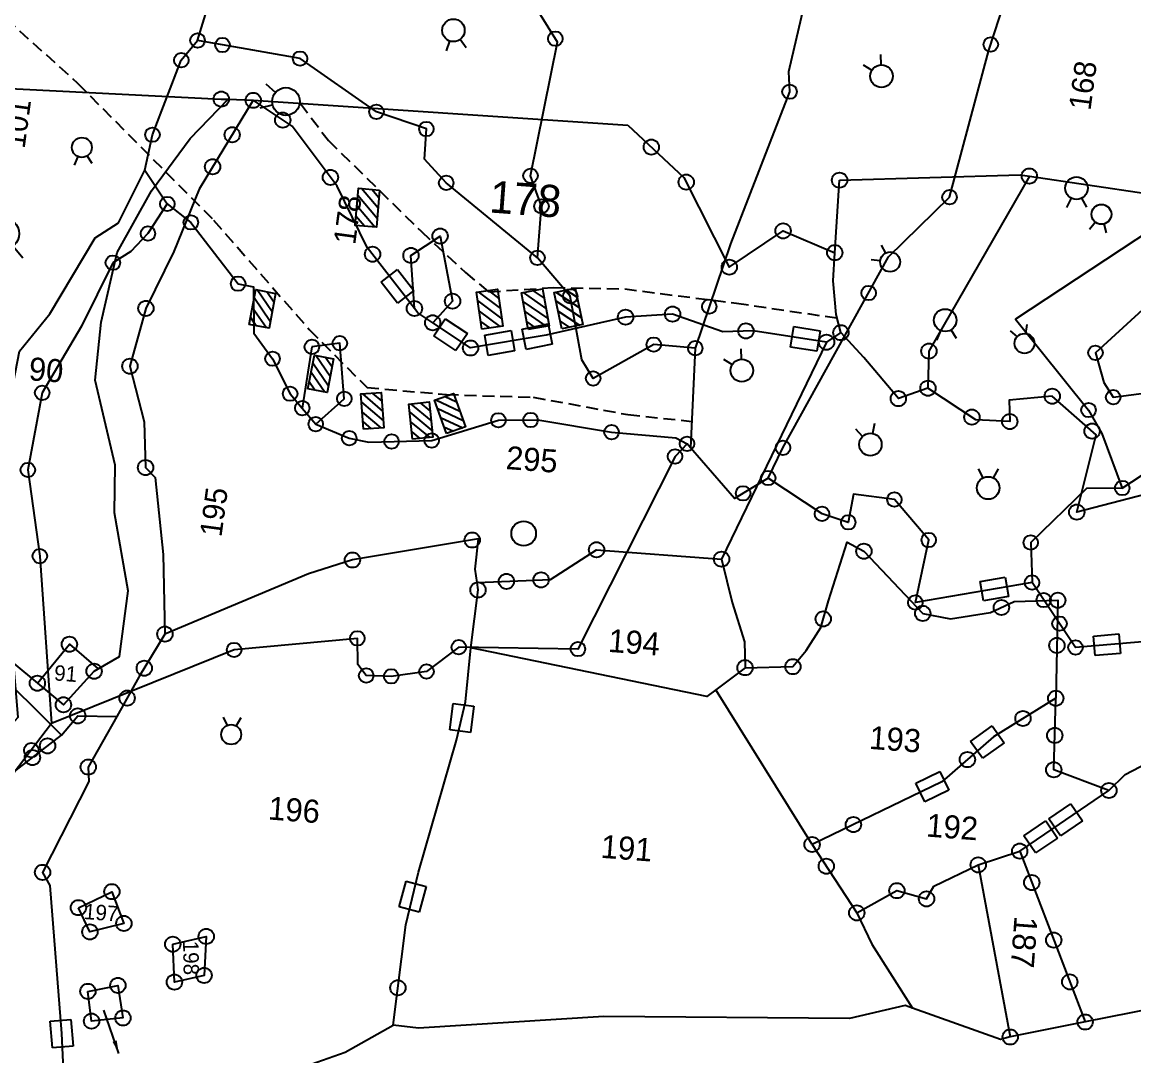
# Model space of a CAD drawing. Header units: metres. Extents: x 316291 to 322492, y 1878982 to 1885522.
# Drawn here: x 318691.2 to 319157.2, y 1882691.1 to 1883124.5 of the extents above; entities that cross this region are included whole.
import ezdxf

# ---------------------------------------------------------------- set-up
doc = ezdxf.new("R2010")
doc.units = ezdxf.units.M
doc.linetypes.add('DASHED', pattern=[0.75, 0.5, -0.25])
for name, color, linetype in [('LINE_FOOTPATH', 1, 'DASHED'), ('OFF', 1, 'Continuous'), ('OTHERS', 1, 'Continuous'), ('POLY_PARCEL', 6, 'Continuous'), ('POLY_ROAD', 30, 'Continuous'), ('POLY_WATER', 4, 'Continuous'), ('SYM_ARROW', 1, 'Continuous'), ('SYM_STONE', 1, 'Continuous'), ('SYM_WELL', 1, 'Continuous'), ('TEXT_MAPOUT', 7, 'Continuous'), ('TEXT_PARCEL', 7, 'Continuous')]:
    doc.layers.add(name, color=color, linetype=linetype)
doc.styles.add('TEXT_MAP', font='')
doc.styles.get('TEXT_MAP').set_extended_font_data('Kruti Dev 050')
doc.dimstyles.get("Standard").update_dxf_attribs({"dimtxt": 0.18, "dimasz": 0.18, "dimexe": 0.18, "dimexo": 0.0625, "dimgap": 0.09, "dimtad": 0, "dimtih": 1, "dimtoh": 1, "dimdec": 4, "dimzin": 0, "dimdsep": 46, "dimtxsty": 'Standard', "dimcen": 0.09, "dimadec": 0, "dimazin": 0, "dimtfac": 1, "dimtdec": 4, "dimtofl": 0, "dimtmove": 0, "dimatfit": 3, "dimfxl": 1, "dimtolj": 1, "dimtzin": 0, "dimarcsym": 0})

# ---------------------------------------------------------------- blocks, each defined once
blk = doc.blocks.new('MOTWELL')
for points in [[(-1.54, 2.96), (-0.8, 1.55)], [(1.54, 2.96), (0.8, 1.55)]]:
    blk.add_lwpolyline(points)
blk.add_circle((0, 0), 1.74)
blk = doc.blocks.new('PAKKAWELL')
blk.add_circle((0, 0), 1.81)
blk = doc.blocks.new('STONESQUARE')
at = {"layer": 'SYM_STONE'}
for p, q in [((-1.036, 0.805), (1.036, 0.805)), ((-1.036, -0.805), (-1.036, 0.805)), ((1.036, 0.805), (1.036, -0.805)), ((1.036, -0.805), (-1.036, -0.805))]:
    blk.add_line(p, q, dxfattribs=at)
blk = doc.blocks.new('STONE')
blk.add_circle((0, 0), 0.851)
blk = doc.blocks.new('TEXTARROW')
blk.add_leader([(0.04, -0.01), (8.68, -0.01)], dimstyle='Standard', override={"dimtxt": 2.5, "dimasz": 2.5, "dimexe": 1.25, "dimexo": 0.625, "dimgap": 0.625, "dimtad": 1, "dimtih": 0, "dimtoh": 0, "dimzin": 8, "dimcen": 2.5, "dimtofl": 1})

msp = doc.modelspace()

# ---------------------------------------------------------------- hatches: boundary and pattern name
at = {"layer": 'OTHERS'}
h = msp.add_hatch(dxfattribs=at)
h.set_pattern_fill('ANSI31', color=256, scale=24.633142, angle=-94.9338, style=0)
h.set_pattern_definition([(310.06622, (321228.225, 1887033.7568), (2.3564712, 1.9819596), [])])
h.paths.add_polyline_path([(318830.72, 1883039.28), (318839.65, 1883038.51), (318840.99, 1883054.09), (318832.07, 1883054.86)])
h = msp.add_hatch(dxfattribs=at)
h.set_pattern_fill('ANSI31', color=256, scale=23.413525, angle=79.2068, style=0)
h.set_pattern_definition([(124.20684, (316142.906, 1879466.5447), (-2.4204124, -1.6453332), [])])
h.paths.add_polyline_path([(318797.39, 1883010.78), (318789.03, 1883012.37), (318786.25, 1882997.77), (318794.61, 1882996.18)])
h = msp.add_hatch(dxfattribs=at)
h.set_pattern_fill('ANSI31', color=256, scale=24.633142, angle=98.1512, style=0)
h.set_pattern_definition([(143.15121, (317459.5283, 1878579.0078), (-1.8465781, -2.4639946), [])])
h.paths.add_polyline_path([(318890.44, 1883012.56), (318881.58, 1883011.29), (318883.79, 1882995.81), (318892.66, 1882997.08)])
h = msp.add_hatch(dxfattribs=at)
h.set_pattern_fill('ANSI31', color=256, scale=24.633142, angle=100.3709, style=0)
h.set_pattern_definition([(145.37093, (317651.1173, 1878526.958), (-1.7497578, -2.5336669), [])])
h.paths.add_polyline_path([(318909.24, 1883012.6), (318900.43, 1883010.99), (318903.24, 1882995.61), (318912.06, 1882997.22)])
h = msp.add_hatch(dxfattribs=at)
h.set_pattern_fill('ANSI31', color=256, scale=24.633142, angle=101.6744, style=0)
h.set_pattern_definition([(146.674416, (317767.1948, 1878499.8772), (-1.6916687, -2.572815), [])])
h.paths.add_polyline_path([(318922.95, 1883012.98), (318914.18, 1883011.17), (318917.34, 1882995.85), (318926.12, 1882997.66)])
h = msp.add_hatch(dxfattribs=at)
h.set_pattern_fill('ANSI31', color=256, scale=22.654644, angle=79.2068, style=0)
h.set_pattern_definition([(124.20684, (316253.258, 1879553.9633), (-2.341962, -1.5920046), [])])
h.paths.add_polyline_path([(318821.71, 1882983.32), (318813.62, 1882984.87), (318810.92, 1882970.74), (318819.01, 1882969.19)])
h = msp.add_hatch(dxfattribs=at)
h.set_pattern_fill('ANSI31', color=256, scale=23.413525, angle=94.4909, style=0)
h.set_pattern_definition([(139.49093, (317215.2933, 1878850.6355), (-1.9010858, -2.225172), [])])
h.paths.add_polyline_path([(318841.61, 1882969.25), (318833.13, 1882968.58), (318834.29, 1882953.76), (318842.78, 1882954.43)])
h = msp.add_hatch(dxfattribs=at)
h.set_pattern_fill('ANSI31', color=256, scale=23.413525, angle=109.7567, style=0)
h.set_pattern_definition([(154.756736, (318387.4708, 1878567.316), (-1.2481235, -2.647207), [])])
h.paths.add_polyline_path([(318871.99, 1882968.81), (318863.97, 1882965.93), (318869, 1882951.94), (318877.01, 1882954.82)])
h = msp.add_hatch(dxfattribs=at)
h.set_pattern_fill('ANSI31', color=256, scale=23.413525, angle=95.9965, style=0)
h.set_pattern_definition([(140.99647, (317344.1427, 1878805.327), (-1.8419661, -2.2743523), [])])
h.paths.add_polyline_path([(318861.69, 1882965.25), (318853.22, 1882964.36), (318854.78, 1882949.58), (318863.24, 1882950.47)])

# ---------------------------------------------------------------- linework, layer by layer
at = {"layer": 'LINE_FOOTPATH', "ltscale": 10}
for points in [[(318558.03, 1883226.99), (318579.74, 1883216.79), (318616.52, 1883188.14), (318662.17, 1883146.05), (318714.39, 1883098.88), (318771.34, 1883041.51), (318811.51, 1882995.59), (318835.71, 1882971.3), (318869.09, 1882968.32), (318905.4, 1882967.23), (318945.07, 1882959.95), (318971.82, 1882957.09)], [(318807.8, 1883090.4), (318819.53, 1883074.81), (318858.37, 1883036.82), (318876.95, 1883019.53), (318886.63, 1883011.41), (318913.78, 1883013.21), (318943.77, 1883012.6), (318990.63, 1883006.62), (319032.81, 1883000.44)]]:
    msp.add_lwpolyline(points, dxfattribs=at)
at = {"layer": 'OFF'}
for points in [[(318661.97, 1883098.05), (318663.79, 1883097.73), (318774.62, 1883092.24), (318777.46, 1883092.13)], [(318777.46, 1883092.13), (318787.99, 1883091.71)], [(318787.99, 1883091.71), (318945.02, 1883081.34)], [(319033.84, 1883058.23), (319109.51, 1883060.54), (319113.37, 1883059.97)], [(319113.37, 1883059.97), (319186.74, 1883048.97)]]:
    msp.add_lwpolyline(points, dxfattribs=at)
at = {"layer": 'OTHERS'}
for points in [[(318840.99, 1883054.09), (318839.65, 1883038.51), (318830.72, 1883039.28), (318832.07, 1883054.86)], [(318786.25, 1882997.77), (318789.03, 1883012.37), (318797.39, 1883010.78), (318794.61, 1882996.18)], [(318883.79, 1882995.81), (318881.58, 1883011.29), (318890.44, 1883012.56), (318892.66, 1882997.08)], [(318903.24, 1882995.61), (318900.43, 1883010.99), (318909.24, 1883012.6), (318912.06, 1882997.22)], [(318917.34, 1882995.85), (318914.18, 1883011.17), (318922.95, 1883012.98), (318926.12, 1882997.66)], [(318810.92, 1882970.74), (318813.62, 1882984.87), (318821.71, 1882983.32), (318819.01, 1882969.19)], [(318834.29, 1882953.76), (318833.13, 1882968.58), (318841.61, 1882969.25), (318842.78, 1882954.43)], [(318869, 1882951.94), (318863.97, 1882965.93), (318871.99, 1882968.81), (318877.01, 1882954.82)], [(318854.78, 1882949.58), (318853.22, 1882964.36), (318861.69, 1882965.25), (318863.24, 1882950.47)]]:
    msp.add_lwpolyline(points, close=True, dxfattribs=at)
at = {"layer": 'POLY_PARCEL'}
for points in [[(319156.51, 1883562.97), (319180.84, 1883506.71), (319148.75, 1883458.58), (319096.3, 1883356.11), (319057.52, 1883272.09), (319025.95, 1883161.97), (319012.47, 1883103.61), (319012.85, 1883095.33), (318988.06, 1883031.53), (318973.33, 1882987.77)], [(319003.88, 1882933.34), (319010.09, 1882946.02), (319054.38, 1883026.04), (319079.93, 1883051.1), (319096.4, 1883112.7), (319111.9, 1883160.4), (319128.09, 1883216.6), (319151.81, 1883267.54), (319152.95, 1883269.13)], [(318764.67, 1883116.83), (318768.57, 1883129.45), (318769.28, 1883141.19), (318778.75, 1883146.48), (318775.81, 1883179.76), (318768.46, 1883193.46), (318780.8, 1883210.21), (318774.62, 1883216.3), (318767.14, 1883206.36), (318758.94, 1883236.4)], [(318907.15, 1883025.68), (318908.82, 1883047.28), (318904.25, 1883060.07), (318915.6, 1883116.05), (318895.97, 1883147.67), (318902.11, 1883183.78)], [(318742.62, 1883062.44), (318745.75, 1883077.3), (318757.85, 1883108.54), (318764.67, 1883116.83)], [(318907.15, 1883025.68), (318868.91, 1883057.08), (318859.75, 1883067.09), (318860.58, 1883079.69), (318839.65, 1883086.9), (318807.63, 1883109.21), (318775.11, 1883114.92), (318764.67, 1883116.83)], [(318855.58, 1883004.42), (318835.81, 1883030.05), (318823.12, 1883055.75), (318804.27, 1883080.81), (318787.99, 1883091.71)], [(318945.02, 1883081.34), (318968.54, 1883059.37), (318987.59, 1883021.75), (319010.14, 1883036.98), (319031.79, 1883027.83)], [(319031.79, 1883027.83), (319033.84, 1883058.23)], [(319113.37, 1883059.97), (319071.26, 1882986.55), (319070.88, 1882970.98)], [(318751.98, 1883048.27), (318761.87, 1883040.54), (318781.65, 1883014.83), (318788.17, 1883013.47), (318788.18, 1882994.03), (318796.09, 1882983.37), (318803.46, 1882968.69), (318808.56, 1882962.65)], [(319170.69, 1883041.65), (319107.61, 1882999.93), (319138.19, 1882961.85), (319143.78, 1882952.04), (319152.32, 1882929.15)], [(318855.58, 1883004.42), (318854.13, 1883026.66), (318866.36, 1883034.8), (318871.55, 1883007.5), (318863.23, 1882998.44)], [(318973.33, 1882987.77), (318955.92, 1882989.28), (318930.51, 1882975.09), (318925.69, 1882982.88), (318920.91, 1883009.55), (318907.15, 1883025.68)], [(319034.36, 1882994.3), (319032.43, 1883001.95), (319031.11, 1883015.96), (319031.79, 1883027.83)], [(319173.94, 1883011.3), (319167.42, 1883009.92), (319141.1, 1882985.86), (319144.64, 1882973.4), (319148.52, 1882967.21), (319177.53, 1882970.98), (319180.08, 1882986.48)], [(318863.23, 1882998.44), (318856.99, 1883002.6), (318855.58, 1883004.42)], [(319028.35, 1882990.3), (318997.54, 1882995.11), (318984.84, 1882994.68), (318963.83, 1883002.09), (318944.11, 1883000.79), (318910.84, 1882993.27), (318879.12, 1882987.87), (318863.23, 1882998.44)], [(319034.36, 1882994.3), (319028.35, 1882990.3)], [(319070.88, 1882970.98), (319058.45, 1882966.63), (319044.01, 1882983.84), (319034.36, 1882994.3)], [(319152.32, 1882929.15), (319164.85, 1882937.39), (319209.51, 1882949.9), (319263.67, 1882955.71), (319277.23, 1882965.64), (319306.87, 1882977.48), (319314.55, 1882994.1)], [(318812.59, 1882988.33), (318808.56, 1882962.65)], [(318814.2, 1882955.96), (318826.19, 1882966.58), (318824.3, 1882989.87), (318812.59, 1882988.33)], [(318973.33, 1882987.77), (318971.28, 1882946.05)], [(319028.35, 1882990.3), (318984.37, 1882899.32)], [(319183.9, 1882932.19), (319133.23, 1882919.03), (319141.37, 1882951.51), (319122.96, 1882967.63), (319104.88, 1882965.93), (319105.18, 1882957.01), (319090.91, 1882957.8), (319070.88, 1882970.98)], [(318808.56, 1882962.65), (318814.2, 1882955.96)], [(318814.2, 1882955.96), (318828.24, 1882950.03), (318836.44, 1882948.4), (318862.81, 1882949.1), (318890.8, 1882957.55), (318907.36, 1882957.71), (318938.23, 1882952.58), (318965.23, 1882950.13), (318969.85, 1882947.69)], [(318969.85, 1882947.69), (318964.82, 1882942.37), (318924.11, 1882861.63), (318874.19, 1882862.38), (318860.64, 1882852.21), (318845.83, 1882850.18), (318835.36, 1882850.5), (318831.87, 1882855.13), (318831.65, 1882866.12), (318779.99, 1882861.24), (318703.49, 1882830.34)], [(318971.28, 1882946.05), (318969.85, 1882947.69)], [(319003.88, 1882933.34), (318989.79, 1882924.74), (318971.28, 1882946.05)], [(319114.49, 1882889.51), (319065.58, 1882881.12), (319071.19, 1882907.36), (319056.8, 1882924.31), (319039.69, 1882926.62), (319037.47, 1882914.76), (319026.45, 1882918.31), (319003.88, 1882933.34)], [(319152.32, 1882929.15), (319137.36, 1882928.91), (319113.94, 1882906.28), (319114.49, 1882889.51)], [(318881.82, 1882889.47), (318881.07, 1882895.11), (318882.44, 1882907.8), (318829.59, 1882898.97), (318811.2, 1882893.12), (318750.99, 1882867.89)], [(318881.82, 1882889.47), (318912.62, 1882890.8), (318931.92, 1882903.25), (318984.37, 1882899.32)], [(318994.18, 1882853.81), (319014.25, 1882854.25), (319019.77, 1882861.07), (319025.92, 1882870.62), (319029.12, 1882881.78), (319036.96, 1882906.5), (319044.04, 1882902.63), (319068.67, 1882876.59), (319080.33, 1882874.32), (319097.09, 1882876.96), (319107.03, 1882881.5), (319125.31, 1882882.08), (319124.45, 1882840.98)], [(318984.37, 1882899.32), (318988.72, 1882881.2), (318994.02, 1882864.67), (318994.18, 1882853.81)], [(318879.16, 1882862.16), (318882.23, 1882886.4), (318881.82, 1882889.47)], [(319550.05, 1882850.48), (319532.39, 1882848.74), (319495.66, 1882847.01), (319489.51, 1882844.33), (319432.47, 1882846.88), (319367.3, 1882861.64), (319362.51, 1882865.72), (319306.59, 1882875.35), (319300.34, 1882871.61), (319283.83, 1882842.23), (319258.32, 1882847.56), (319237.01, 1882857.56), (319209.41, 1882857.17), (319183.9, 1882866.62), (319132.73, 1882862.29), (319114.49, 1882889.51)], [(319146.74, 1882802.32), (319153.51, 1882809.04), (319178.13, 1882821.94), (319214.42, 1882828.95), (319215.31, 1882850.02), (319289.45, 1882856.97), (319365.6, 1882846.25), (319373.18, 1882871.27), (319419.34, 1882861.41), (319428.79, 1882870.44), (319532.84, 1882853.18), (319577.55, 1882846.21), (319622.57, 1882850.9), (319671.39, 1882857.03)], [(318697.49, 1882847.31), (318710.92, 1882863.63), (318722.99, 1882853.29)], [(318846.69, 1882703.85), (318851.94, 1882746), (318857.35, 1882768.12), (318873.19, 1882823.39), (318877.04, 1882839.51), (318879.16, 1882862.16)], [(318981.91, 1882844.54), (318978.1, 1882841.67), (318879.16, 1882862.16)], [(318994.18, 1882853.81), (318981.91, 1882844.54)], [(319022.3, 1882779.67), (318981.91, 1882844.54)], [(319124.45, 1882840.98), (319098.33, 1882824.86), (319076.73, 1882805.9), (319022.3, 1882779.67)], [(319146.74, 1882802.32), (319123.59, 1882811.01), (319124.45, 1882840.98)], [(319109.32, 1882776.89), (319119.9, 1882784.03), (319146.74, 1882802.32)], [(319022.3, 1882779.67), (319041.02, 1882751.01)], [(319091.93, 1882771.11), (319109.32, 1882776.89)], [(319109.32, 1882776.89), (319136.74, 1882705.25)], [(319041.02, 1882751.01), (319057.86, 1882760.32), (319070.27, 1882756.88), (319073.31, 1882762.22), (319091.93, 1882771.11)], [(319091.93, 1882771.11), (319105.36, 1882698.96)], [(319041.02, 1882751.01), (319047.31, 1882737.89), (319064.4, 1882711.01)]]:
    msp.add_lwpolyline(points, dxfattribs=at)
for points in [[(318714.7, 1882753.18), (318728.73, 1882759.89), (318733.77, 1882746.57), (318719.55, 1882743.04)], [(318754.26, 1882737.85), (318768.32, 1882741.11), (318767.38, 1882724.79), (318754.94, 1882721.99)], [(318718.69, 1882718.09), (318731.25, 1882720.6), (318733.39, 1882706.93), (318720.2, 1882705.62)]]:
    msp.add_lwpolyline(points, close=True, dxfattribs=at)
at = {"layer": 'POLY_ROAD'}
for points in [[(318722.99, 1882853.29), (318731.92, 1882858.46), (318735.52, 1882886), (318729.9, 1882918.68), (318730.15, 1882938.69), (318721.69, 1882974.37), (318724.21, 1882998.65), (318730.99, 1883027.9), (318745.32, 1883053.8), (318761.57, 1883075.66), (318777.46, 1883092.13)], [(318787.99, 1883091.71), (318765.28, 1883054.53), (318754.68, 1883028.35), (318743.01, 1883004.47), (318736.32, 1882980.22), (318742.23, 1882956.97), (318742.88, 1882937.73), (318746.88, 1882933.54), (318750.17, 1882901.31), (318750.99, 1882867.89)], [(318658.55, 1882873.93), (318666.75, 1882872.8), (318697.49, 1882847.31)], [(318750.99, 1882867.89), (318740.2, 1882850.05), (318730.81, 1882833.4)], [(318707.6, 1882825.52), (318676.99, 1882855.88)], [(318697.49, 1882847.31), (318708.42, 1882838.25), (318721.3, 1882852.31), (318722.99, 1882853.29)], [(318730.81, 1882833.4), (318718.85, 1882812.16), (318719.08, 1882806.03), (318699.67, 1882767.99), (318702.74, 1882762.48), (318707.68, 1882700.37), (318708.8, 1882676.37), (318716.93, 1882664.08), (318727.15, 1882664.98), (318764.82, 1882675.5), (318805.19, 1882684.99), (318826.5, 1882692.57), (318846.69, 1882703.85)], [(318707.6, 1882825.52), (318714.43, 1882833.61), (318730.81, 1882833.4)], [(318685, 1882808.03), (318707.6, 1882825.52)], [(319214.79, 1882720.62), (319136.74, 1882705.25)], [(319064.4, 1882711.01), (319061.35, 1882712.1), (319038.02, 1882706.71), (318934.98, 1882707.58), (318857.32, 1882702.71), (318846.69, 1882703.85)], [(319105.36, 1882698.96), (319101.33, 1882697.85), (319064.4, 1882711.01)], [(319136.74, 1882705.25), (319106.8, 1882699.36), (319105.36, 1882698.96)]]:
    msp.add_lwpolyline(points, dxfattribs=at)
at = {"layer": 'POLY_WATER'}
for points in [[(318625.75, 1882835.98), (318635.46, 1882834.79), (318660.67, 1882813.31), (318671.64, 1882813.56), (318689.38, 1882833.05), (318680.5, 1882938.13), (318690, 1882986.53), (318702.7, 1883002.18), (318721.76, 1883034), (318731.47, 1883040.33), (318742.62, 1883062.44)], [(318742.62, 1883062.44), (318751.98, 1883048.27)], [(318751.98, 1883048.27), (318743.86, 1883035.84), (318736.69, 1883028.37), (318729.17, 1883023.64), (318716.01, 1882996.95), (318699.53, 1882969.07), (318693.51, 1882936.72), (318698.52, 1882900.61), (318703.49, 1882830.34)], [(318703.49, 1882830.34), (318687.34, 1882809.27), (318683.37, 1882803.44), (318666.76, 1882801.18), (318656.01, 1882803.39), (318636.1, 1882824.83)]]:
    msp.add_lwpolyline(points, dxfattribs=at)

# ---------------------------------------------------------------- block references
at = {"layer": 'SYM_ARROW', "xscale": 2.228110390308097, "yscale": 2.228110390308097, "zscale": 2.228110390308097, "rotation": 109.0611345498862}
msp.add_blockref('TEXTARROW', (318731.7, 1882691.9), dxfattribs=at)
at = {"layer": 'SYM_STONE'}
for name, p, xscale, yscale, zscale, rotation in [('STONE', (318764.67, 1883116.83), 3.578321005867366, 3.578321005867366, 3.578321005867366, 82.29872296275367), ('STONE', (318775.11, 1883114.92), 3.578321005867366, 3.578321005867366, 3.578321005867366, 82.29872296275367), ('STONE', (318914.66, 1883117.56), 3.578321005867366, 3.578321005867366, 3.578321005867366, 82.29872296275367), ('STONE', (319097.19, 1883115.12), 3.578321005867366, 3.578321005867366, 3.578321005867366, 82.29872296275367), ('STONE', (318757.85, 1883108.54), 3.578321005867366, 3.578321005867366, 3.578321005867366, 82.29872296275367), ('STONE', (318807.63, 1883109.21), 3.578321005867366, 3.578321005867366, 3.578321005867366, 82.29872296275367), ('STONE', (318774.62, 1883092.24), 3.764716826507651, 3.764716826507651, 3.764716826507651, 355.7107211870309), ('STONE', (318787.99, 1883091.71), 3.764716826507651, 3.764716826507651, 3.764716826507651, 355.7107211870309), ('STONE', (319012.85, 1883095.33), 3.578321005867366, 3.578321005867366, 3.578321005867366, 82.29872296275367), ('STONE', (318839.65, 1883086.9), 3.578321005867366, 3.578321005867366, 3.578321005867366, 82.29872296275367), ('STONE', (318800.37, 1883083.41), 3.764716826507651, 3.764716826507651, 3.764716826507651, 355.7107211870309), ('STONE', (318745.75, 1883077.3), 3.578321005867366, 3.578321005867366, 3.578321005867366, 82.29872296275367), ('STONE', (318779.17, 1883077.27), 3.764716826507651, 3.764716826507651, 3.764716826507651, 355.7107211870309), ('STONE', (318860.58, 1883079.69), 3.578321005867366, 3.578321005867366, 3.578321005867366, 82.29872296275367), ('STONE', (318954.89, 1883072.12), 3.764716826507651, 3.764716826507651, 3.764716826507651, 355.7107211870309), ('STONE', (318770.97, 1883063.85), 3.764716826507651, 3.764716826507651, 3.764716826507651, 355.7107211870309), ('STONE', (318820.37, 1883059.4), 3.764716826507651, 3.764716826507651, 3.764716826507651, 355.7107211870309), ('STONE', (318904.25, 1883060.07), 3.578321005867366, 3.578321005867366, 3.578321005867366, 82.29872296275367), ('STONE', (319033.84, 1883058.23), 3.764716826507651, 3.764716826507651, 3.764716826507651, 355.7107211870309), ('STONE', (319113.37, 1883059.97), 3.764716826507651, 3.764716826507651, 3.764716826507651, 355.7107211870309), ('STONE', (318868.91, 1883057.08), 3.578321005867366, 3.578321005867366, 3.578321005867366, 82.29872296275367), ('STONE', (318969.53, 1883057.41), 3.764716826507651, 3.764716826507651, 3.764716826507651, 355.7107211870309), ('STONE', (319079.93, 1883051.1), 3.578321005867366, 3.578321005867366, 3.578321005867366, 82.29872296275367), ('STONE', (318751.98, 1883048.27), 3.578321005867366, 3.578321005867366, 3.578321005867366, 82.29872296275367), ('STONE', (318908.82, 1883047.28), 3.578321005867366, 3.578321005867366, 3.578321005867366, 82.29872296275367), ('STONE', (318761.87, 1883040.54), 3.578321005867366, 3.578321005867366, 3.578321005867366, 82.29872296275367), ('STONE', (318743.86, 1883035.84), 3.578321005867366, 3.578321005867366, 3.578321005867366, 82.29872296275367), ('STONE', (318866.36, 1883034.8), 3.764716826507651, 3.764716826507651, 3.764716826507651, 355.7107211870309), ('STONE', (319010.14, 1883036.98), 3.764716826507651, 3.764716826507651, 3.764716826507651, 355.7107211870309), ('STONE', (318838.03, 1883027.17), 3.764716826507651, 3.764716826507651, 3.764716826507651, 355.7107211870309), ('STONE', (318854.13, 1883026.66), 3.764716826507651, 3.764716826507651, 3.764716826507651, 355.7107211870309), ('STONE', (318907.15, 1883025.68), 3.578321005867366, 3.578321005867366, 3.578321005867366, 82.29872296275367), ('STONE', (319031.79, 1883027.83), 3.764716826507651, 3.764716826507651, 3.764716826507651, 355.7107211870309), ('STONE', (318729.17, 1883023.64), 3.578321005867366, 3.578321005867366, 3.578321005867366, 82.29872296275367), ('STONE', (318987.59, 1883021.75), 3.764716826507651, 3.764716826507651, 3.764716826507651, 355.7107211870309), ('STONESQUARE', (318848.44, 1883013.68), 5.37816689501093, 5.37816689501093, 5.37816689501093, 307.6526468122938), ('STONE', (318781.65, 1883014.83), 3.578321005867366, 3.578321005867366, 3.578321005867366, 82.29872296275367), ('STONE', (318871.55, 1883007.5), 3.764716826507651, 3.764716826507651, 3.764716826507651, 355.7107211870309), ('STONE', (318920.91, 1883009.55), 3.578321005867366, 3.578321005867366, 3.578321005867366, 82.29872296275367), ('STONE', (319046.01, 1883010.92), 3.578321005867366, 3.578321005867366, 3.578321005867366, 82.29872296275367), ('STONE', (318743.01, 1883004.47), 3.764716826507651, 3.764716826507651, 3.764716826507651, 355.7107211870309), ('STONE', (318855.58, 1883004.42), 3.764716826507651, 3.764716826507651, 3.764716826507651, 355.7107211870309), ('STONE', (318979.2, 1883005.21), 3.578321005867366, 3.578321005867366, 3.578321005867366, 82.29872296275367), ('STONE', (318863.23, 1882998.44), 3.764716826507651, 3.764716826507651, 3.764716826507651, 355.7107211870309), ('STONE', (318944.11, 1883000.79), 3.764716826507651, 3.764716826507651, 3.764716826507651, 355.7107211870309), ('STONE', (318963.83, 1883002.09), 3.764716826507651, 3.764716826507651, 3.764716826507651, 355.7107211870309), ('STONESQUARE', (318870.73, 1882993.45), 5.37816689501093, 5.37816689501093, 5.37816689501093, 326.3563176612136), ('STONESQUARE', (318907.04, 1882992.63), 5.37816689501093, 5.37816689501093, 5.37816689501093, 11.23265927676188), ('STONE', (318994.56, 1882995.01), 3.764716826507651, 3.764716826507651, 3.764716826507651, 355.7107211870309), ('STONESQUARE', (319019.48, 1882991.69), 5.37816689501093, 5.37816689501093, 5.37816689501093, 351.1201452640814), ('STONE', (319034.36, 1882994.3), 3.764716826507651, 3.764716826507651, 3.764716826507651, 355.7107211870309), ('STONE', (318812.59, 1882988.33), 3.578321005867366, 3.578321005867366, 3.578321005867366, 82.29872296275367), ('STONE', (318824.3, 1882989.87), 3.578321005867366, 3.578321005867366, 3.578321005867366, 82.29872296275367), ('STONESQUARE', (318891.3, 1882989.94), 5.37816689501093, 5.37816689501093, 5.37816689501093, 9.676243528822637), ('STONE', (318955.92, 1882989.28), 3.578321005867366, 3.578321005867366, 3.578321005867366, 82.29872296275367), ('STONE', (319028.35, 1882990.3), 3.764716826507651, 3.764716826507651, 3.764716826507651, 355.7107211870309), ('STONE', (318879.12, 1882987.87), 3.764716826507651, 3.764716826507651, 3.764716826507651, 355.7107211870309), ('STONE', (318973.33, 1882987.77), 3.578321005867366, 3.578321005867366, 3.578321005867366, 82.29872296275367), ('STONE', (319071.26, 1882986.55), 3.764716826507651, 3.764716826507651, 3.764716826507651, 355.7107211870309), ('STONE', (319141.1, 1882985.86), 3.578321005867366, 3.578321005867366, 3.578321005867366, 82.29872296275367), ('STONE', (318736.32, 1882980.22), 3.764716826507651, 3.764716826507651, 3.764716826507651, 355.7107211870309), ('STONE', (318796.09, 1882983.37), 3.578321005867366, 3.578321005867366, 3.578321005867366, 82.29872296275367), ('STONE', (318930.51, 1882975.09), 3.578321005867366, 3.578321005867366, 3.578321005867366, 82.29872296275367), ('STONE', (319070.88, 1882970.98), 3.764716826507651, 3.764716826507651, 3.764716826507651, 355.7107211870309), ('STONE', (318699.53, 1882969.07), 3.578321005867366, 3.578321005867366, 3.578321005867366, 82.29872296275367), ('STONE', (318803.46, 1882968.69), 3.578321005867366, 3.578321005867366, 3.578321005867366, 82.29872296275367), ('STONE', (318826.19, 1882966.58), 3.578321005867366, 3.578321005867366, 3.578321005867366, 82.29872296275367), ('STONE', (319058.45, 1882966.63), 3.764716826507651, 3.764716826507651, 3.764716826507651, 355.7107211870309), ('STONE', (319122.96, 1882967.63), 3.764716826507651, 3.764716826507651, 3.764716826507651, 355.7107211870309), ('STONE', (319148.52, 1882967.21), 3.578321005867366, 3.578321005867366, 3.578321005867366, 82.29872296275367), ('STONE', (318808.56, 1882962.65), 3.578321005867366, 3.578321005867366, 3.578321005867366, 82.29872296275367), ('STONE', (319138.19, 1882961.85), 3.578321005867366, 3.578321005867366, 3.578321005867366, 82.29872296275367), ('STONE', (318814.2, 1882955.96), 3.578321005867366, 3.578321005867366, 3.578321005867366, 82.29872296275367), ('STONE', (318890.8, 1882957.55), 3.578321005867366, 3.578321005867366, 3.578321005867366, 82.29872296275367), ('STONE', (318904.27, 1882957.68), 3.578321005867366, 3.578321005867366, 3.578321005867366, 82.29872296275367), ('STONE', (319089.28, 1882958.87), 3.764716826507651, 3.764716826507651, 3.764716826507651, 355.7107211870309), ('STONE', (319105.18, 1882957.01), 3.764716826507651, 3.764716826507651, 3.764716826507651, 355.7107211870309), ('STONE', (318938.23, 1882952.58), 3.578321005867366, 3.578321005867366, 3.578321005867366, 82.29872296275367), ('STONE', (319139.67, 1882953), 3.764716826507651, 3.764716826507651, 3.764716826507651, 355.7107211870309), ('STONE', (318828.24, 1882950.03), 3.578321005867366, 3.578321005867366, 3.578321005867366, 82.29872296275367), ('STONE', (318845.98, 1882948.65), 3.578321005867366, 3.578321005867366, 3.578321005867366, 82.29872296275367), ('STONE', (318862.81, 1882949.1), 3.578321005867366, 3.578321005867366, 3.578321005867366, 82.29872296275367), ('STONE', (318969.85, 1882947.69), 3.578321005867366, 3.578321005867366, 3.578321005867366, 82.29872296275367), ('STONE', (318964.82, 1882942.37), 3.578321005867366, 3.578321005867366, 3.578321005867366, 82.29872296275367), ('STONE', (319010.09, 1882946.02), 3.578321005867366, 3.578321005867366, 3.578321005867366, 82.29872296275367), ('STONE', (318742.88, 1882937.73), 3.764716826507651, 3.764716826507651, 3.764716826507651, 355.7107211870309), ('STONE', (318693.51, 1882936.72), 3.578321005867366, 3.578321005867366, 3.578321005867366, 82.29872296275367), ('STONE', (319003.88, 1882933.34), 3.578321005867366, 3.578321005867366, 3.578321005867366, 82.29872296275367), ('STONE', (319152.32, 1882929.15), 3.578321005867366, 3.578321005867366, 3.578321005867366, 82.29872296275367), ('STONE', (318993.38, 1882926.93), 3.578321005867366, 3.578321005867366, 3.578321005867366, 82.29872296275367), ('STONE', (319056.8, 1882924.31), 3.578321005867366, 3.578321005867366, 3.578321005867366, 82.29872296275367), ('STONE', (319026.45, 1882918.31), 3.578321005867366, 3.578321005867366, 3.578321005867366, 82.29872296275367), ('STONE', (319133.23, 1882919.03), 3.764716826507651, 3.764716826507651, 3.764716826507651, 355.7107211870309), ('STONE', (319037.47, 1882914.76), 3.578321005867366, 3.578321005867366, 3.578321005867366, 82.29872296275367), ('STONE', (318879.82, 1882907.36), 3.764716826507651, 3.764716826507651, 3.764716826507651, 355.7107211870309), ('STONE', (319071.19, 1882907.36), 3.578321005867366, 3.578321005867366, 3.578321005867366, 82.29872296275367), ('STONE', (319113.94, 1882906.28), 3.578321005867366, 3.578321005867366, 3.578321005867366, 82.29872296275367), ('STONE', (318698.52, 1882900.61), 3.578321005867366, 3.578321005867366, 3.578321005867366, 82.29872296275367), ('STONE', (318931.92, 1882903.25), 3.764716826507651, 3.764716826507651, 3.764716826507651, 355.7107211870309), ('STONE', (319044.04, 1882902.63), 3.764716826507651, 3.764716826507651, 3.764716826507651, 355.7107211870309), ('STONE', (318829.59, 1882898.97), 3.764716826507651, 3.764716826507651, 3.764716826507651, 355.7107211870309), ('STONE', (318984.37, 1882899.32), 3.764716826507651, 3.764716826507651, 3.764716826507651, 355.7107211870309), ('STONE', (318908.67, 1882890.63), 3.764716826507651, 3.764716826507651, 3.764716826507651, 355.7107211870309), ('STONE', (318882.23, 1882886.4), 3.764716826507651, 3.764716826507651, 3.764716826507651, 355.7107211870309), ('STONE', (318894.15, 1882890), 3.764716826507651, 3.764716826507651, 3.764716826507651, 355.7107211870309), ('STONESQUARE', (319098.71, 1882886.8), 5.111887151239096, 5.111887151239096, 5.111887151239096, 9.72886798470479), ('STONE', (319114.49, 1882889.51), 3.578321005867366, 3.578321005867366, 3.578321005867366, 82.29872296275367), ('STONE', (319065.58, 1882881.12), 3.578321005867366, 3.578321005867366, 3.578321005867366, 82.29872296275367), ('STONE', (319119.4, 1882882.17), 3.578321005867366, 3.578321005867366, 3.578321005867366, 82.29872296275367), ('STONE', (319125.31, 1882882.08), 3.764716826507651, 3.764716826507651, 3.764716826507651, 355.7107211870309), ('STONE', (319068.67, 1882876.59), 3.764716826507651, 3.764716826507651, 3.764716826507651, 355.7107211870309), ('STONE', (319101.67, 1882879.05), 3.764716826507651, 3.764716826507651, 3.764716826507651, 355.7107211870309), ('STONE', (319026.96, 1882874.25), 3.764716826507651, 3.764716826507651, 3.764716826507651, 355.7107211870309), ('STONE', (319126.02, 1882872.3), 3.578321005867366, 3.578321005867366, 3.578321005867366, 82.29872296275367), ('STONE', (318750.99, 1882867.89), 3.764716826507651, 3.764716826507651, 3.764716826507651, 355.7107211870309), ('STONE', (318710.92, 1882863.63), 3.764716826507651, 3.764716826507651, 3.764716826507651, 355.7107211870309), ('STONE', (318831.65, 1882866.12), 3.578321005867366, 3.578321005867366, 3.578321005867366, 82.29872296275367), ('STONE', (318874.19, 1882862.38), 3.578321005867366, 3.578321005867366, 3.578321005867366, 82.29872296275367), ('STONE', (319124.91, 1882863.13), 3.764716826507651, 3.764716826507651, 3.764716826507651, 355.7107211870309), ('STONESQUARE', (319145.9, 1882863.41), 5.111887151239094, 5.111887151239094, 5.111887151239094, 4.83653158991834), ('STONE', (318779.99, 1882861.24), 3.578321005867366, 3.578321005867366, 3.578321005867366, 82.29872296275367), ('STONE', (318924.11, 1882861.63), 3.578321005867366, 3.578321005867366, 3.578321005867366, 82.29872296275367), ('STONE', (319132.73, 1882862.29), 3.578321005867366, 3.578321005867366, 3.578321005867366, 82.29872296275367), ('STONE', (318742.34, 1882853.59), 3.764716826507651, 3.764716826507651, 3.764716826507651, 355.7107211870309), ('STONE', (318994.18, 1882853.81), 3.764716826507651, 3.764716826507651, 3.764716826507651, 355.7107211870309), ('STONE', (319014.25, 1882854.25), 3.764716826507651, 3.764716826507651, 3.764716826507651, 355.7107211870309), ('STONE', (318721.3, 1882852.31), 3.764716826507651, 3.764716826507651, 3.764716826507651, 355.7107211870309), ('STONE', (318835.36, 1882850.5), 3.578321005867366, 3.578321005867366, 3.578321005867366, 82.29872296275367), ('STONE', (318845.83, 1882850.18), 3.578321005867366, 3.578321005867366, 3.578321005867366, 82.29872296275367), ('STONE', (318860.64, 1882852.21), 3.578321005867366, 3.578321005867366, 3.578321005867366, 82.29872296275367), ('STONE', (318697.49, 1882847.31), 3.764716826507651, 3.764716826507651, 3.764716826507651, 355.7107211870309), ('STONE', (318735.13, 1882841.06), 3.764716826507651, 3.764716826507651, 3.764716826507651, 355.7107211870309), ('STONE', (319124.45, 1882840.98), 3.764716826507651, 3.764716826507651, 3.764716826507651, 355.7107211870309), ('STONE', (318708.42, 1882838.25), 3.764716826507651, 3.764716826507651, 3.764716826507651, 355.7107211870309), ('STONESQUARE', (318875.43, 1882832.76), 5.37816689501093, 5.37816689501093, 5.37816689501093, 82.76870794219926), ('STONE', (318714.43, 1882833.61), 3.764716826507651, 3.764716826507651, 3.764716826507651, 355.7107211870309), ('STONE', (319110.71, 1882832.5), 3.764716826507651, 3.764716826507651, 3.764716826507651, 355.7107211870309), ('STONESQUARE', (319095.76, 1882822.6), 5.37816689501093, 5.37816689501093, 5.37816689501093, 35.94297895718868), ('STONE', (319124.01, 1882825.4), 3.764716826507651, 3.764716826507651, 3.764716826507651, 355.7107211870309), ('STONE', (318701.78, 1882821.01), 3.764716826507651, 3.764716826507651, 3.764716826507651, 355.7107211870309), ('STONE', (318694.96, 1882819.22), 3.578321005867366, 3.578321005867366, 3.578321005867366, 82.29872296275367), ('STONE', (318695.44, 1882816.11), 3.764716826507651, 3.764716826507651, 3.764716826507651, 355.7107211870309), ('STONE', (318718.85, 1882812.16), 3.764716826507651, 3.764716826507651, 3.764716826507651, 355.7107211870309), ('STONE', (319087.39, 1882815.26), 3.764716826507651, 3.764716826507651, 3.764716826507651, 355.7107211870309), ('STONESQUARE', (319072.66, 1882803.94), 5.37816689501093, 5.37816689501093, 5.37816689501093, 25.72941736143013), ('STONE', (319123.59, 1882811.01), 3.764716826507651, 3.764716826507651, 3.764716826507651, 355.7107211870309), ('STONE', (319146.74, 1882802.32), 3.764716826507651, 3.764716826507651, 3.764716826507651, 355.7107211870309), ('STONESQUARE', (319128.65, 1882790), 5.37816689501093, 5.37816689501093, 5.37816689501093, 34.27163167085939), ('STONE', (319039.61, 1882788.01), 3.764716826507651, 3.764716826507651, 3.764716826507651, 355.7107211870309), ('STONESQUARE', (319118.15, 1882782.85), 5.37816689501093, 5.37816689501093, 5.37816689501093, 34.16957742105272), ('STONE', (319022.3, 1882779.67), 3.764716826507651, 3.764716826507651, 3.764716826507651, 355.7107211870309), ('STONE', (319109.32, 1882776.89), 3.764716826507651, 3.764716826507651, 3.764716826507651, 355.7107211870309), ('STONE', (319028.26, 1882770.55), 3.764716826507651, 3.764716826507651, 3.764716826507651, 355.7107211870309), ('STONE', (319091.93, 1882771.11), 3.764716826507651, 3.764716826507651, 3.764716826507651, 355.7107211870309), ('STONE', (318699.67, 1882767.99), 3.764716826507651, 3.764716826507651, 3.764716826507651, 355.7107211870309), ('STONE', (318728.73, 1882759.89), 3.764716826507651, 3.764716826507651, 3.764716826507651, 355.7107211870309), ('STONESQUARE', (318854.83, 1882757.83), 5.37816689501093, 5.37816689501093, 5.37816689501093, 75.32736274952683), ('STONE', (319057.86, 1882760.32), 3.764716826507651, 3.764716826507651, 3.764716826507651, 355.7107211870309), ('STONE', (319114.37, 1882763.7), 3.764716826507651, 3.764716826507651, 3.764716826507651, 355.7107211870309), ('STONE', (319070.27, 1882756.88), 3.764716826507651, 3.764716826507651, 3.764716826507651, 355.7107211870309), ('STONE', (318714.7, 1882753.18), 3.764716826507651, 3.764716826507651, 3.764716826507651, 355.7107211870309), ('STONE', (319041.02, 1882751.01), 3.764716826507651, 3.764716826507651, 3.764716826507651, 355.7107211870309), ('STONE', (318733.77, 1882746.57), 3.764716826507651, 3.764716826507651, 3.764716826507651, 355.7107211870309), ('STONE', (318719.55, 1882743.04), 3.764716826507651, 3.764716826507651, 3.764716826507651, 355.7107211870309), ('STONE', (318754.26, 1882737.85), 3.764716826507651, 3.764716826507651, 3.764716826507651, 355.7107211870309), ('STONE', (318768.32, 1882741.11), 3.764716826507651, 3.764716826507651, 3.764716826507651, 355.7107211870309), ('STONE', (319123.6, 1882739.58), 3.764716826507651, 3.764716826507651, 3.764716826507651, 355.7107211870309), ('STONE', (318767.38, 1882724.79), 3.764716826507651, 3.764716826507651, 3.764716826507651, 355.7107211870309), ('STONE', (318718.69, 1882718.09), 3.764716826507651, 3.764716826507651, 3.764716826507651, 355.7107211870309), ('STONE', (318731.25, 1882720.6), 3.764716826507651, 3.764716826507651, 3.764716826507651, 355.7107211870309), ('STONE', (318754.94, 1882721.99), 3.764716826507651, 3.764716826507651, 3.764716826507651, 355.7107211870309), ('STONE', (318848.65, 1882719.59), 3.764716826507651, 3.764716826507651, 3.764716826507651, 355.7107211870309), ('STONE', (319130.31, 1882722.07), 3.764716826507651, 3.764716826507651, 3.764716826507651, 355.7107211870309), ('STONE', (318720.2, 1882705.62), 3.764716826507651, 3.764716826507651, 3.764716826507651, 355.7107211870309), ('STONE', (318733.39, 1882706.93), 3.764716826507651, 3.764716826507651, 3.764716826507651, 355.7107211870309), ('STONE', (319136.74, 1882705.25), 3.764716826507651, 3.764716826507651, 3.764716826507651, 355.7107211870309), ('STONESQUARE', (318707.68, 1882700.37), 5.37816689501093, 5.37816689501093, 5.37816689501093, 94.55113683859207), ('STONE', (319105.36, 1882698.96), 3.764716826507651, 3.764716826507651, 3.764716826507651, 355.7107211870309)]:
    msp.add_blockref(name, p, dxfattribs=dict(at, xscale=xscale, yscale=yscale, zscale=zscale, rotation=rotation))
at = {"layer": 'SYM_WELL'}
for name, p, xscale, yscale, zscale, rotation in [('MOTWELL', (318871.91, 1883121.05), 2.716563835795428, 2.716563835795428, 2.716563835795428, 188.7917030158599), ('MOTWELL', (319051.41, 1883101.85), 2.716563835795427, 2.716563835795427, 2.716563835795427, 30.57841087301162), ('MOTWELL', (318801.71, 1883091.22), 3.336640869456642, 3.336640869456642, 3.336640869456642, 76.15963153949386), ('MOTWELL', (318716.16, 1883071.95), 2.396478483852728, 2.396478483852728, 2.396478483852728, 184.6763131201178), ('MOTWELL', (319133.12, 1883054.91), 2.716563835795428, 2.716563835795428, 2.716563835795428, 180.8519035398284), ('MOTWELL', (319143.59, 1883043.91), 2.396478483852729, 2.396478483852729, 2.396478483852729, 168.4259756138478), ('MOTWELL', (318682.95, 1883035.8), 3.970862797767148, 3.970862797767148, 3.970862797767148, 191.811099264896), ('MOTWELL', (319055, 1883023.96), 2.396478483852728, 2.396478483852728, 2.396478483852728, 55.51200179342297), ('MOTWELL', (319078.05, 1882999.48), 2.716563835795428, 2.716563835795428, 2.716563835795428, 184.8257754349305), ('MOTWELL', (319111.34, 1882989.78), 2.396478483852729, 2.396478483852729, 2.396478483852729, 20.6504238500635), ('MOTWELL', (318992.85, 1882978.43), 2.716563835795427, 2.716563835795427, 2.716563835795427, 30.57841087301162), ('MOTWELL', (319046.73, 1882947.37), 2.716563835795428, 2.716563835795428, 2.716563835795428, 16.16788067521728), ('MOTWELL', (319096.1, 1882929.17), 2.716563835795428, 2.716563835795428, 2.716563835795428, 0.3405269483528772), ('PAKKAWELL', (318901.37, 1882910.08), 2.85227301230345, 2.85227301230345, 2.85227301230345, 82.29872296275367), ('MOTWELL', (318778.76, 1882825.79), 2.396478483852729, 2.396478483852729, 2.396478483852729, 357.5354503034717)]:
    msp.add_blockref(name, p, dxfattribs=dict(at, xscale=xscale, yscale=yscale, zscale=zscale, rotation=rotation))

# ---------------------------------------------------------------- texts
at = {"layer": 'TEXT_MAPOUT', "ltscale": 10, "style": 'TEXT_MAP'}
msp.add_text('178', height=13.445, rotation=355.7107, dxfattribs=at).set_placement((318886.71, 1883044.72))
at = {"layer": 'TEXT_PARCEL', "style": 'TEXT_MAP'}
for s, height, rotation, p in [('168', 9.201, 82.2987, (319138.98, 1883087.18)), ('101', 9.201, 82.2987, (318692.14, 1883071.19)), ('178', 9.201, 82.2987, (318830.73, 1883030.9)), ('90', 9.681, 355.7107, (318693.66, 1882974.38)), ('295', 9.681, 355.7107, (318893.69, 1882937.12)), ('195', 9.201, 82.2987, (318774.66, 1882908.35)), ('194', 9.681, 355.7107, (318936.57, 1882860.46)), ('91', 6.454, 355.7107, (318704.35, 1882848.5)), ('193', 9.681, 355.7107, (319046, 1882819.79)), ('196', 9.681, 355.7107, (318794.03, 1882790.18)), ('192', 9.681, 355.7107, (319069.91, 1882783.03)), ('191', 9.681, 355.7107, (318933.43, 1882774.12)), ('197', 6.454, 355.7107, (318716.85, 1882748.44)), ('187', 9.681, 265.7107, (319107.18, 1882749.83)), ('198', 6.454, 271.1549, (318758.56, 1882739.26))]:
    msp.add_text(s, height=height, rotation=rotation, dxfattribs=at).set_placement(p)

doc.saveas('drawing.dxf')
